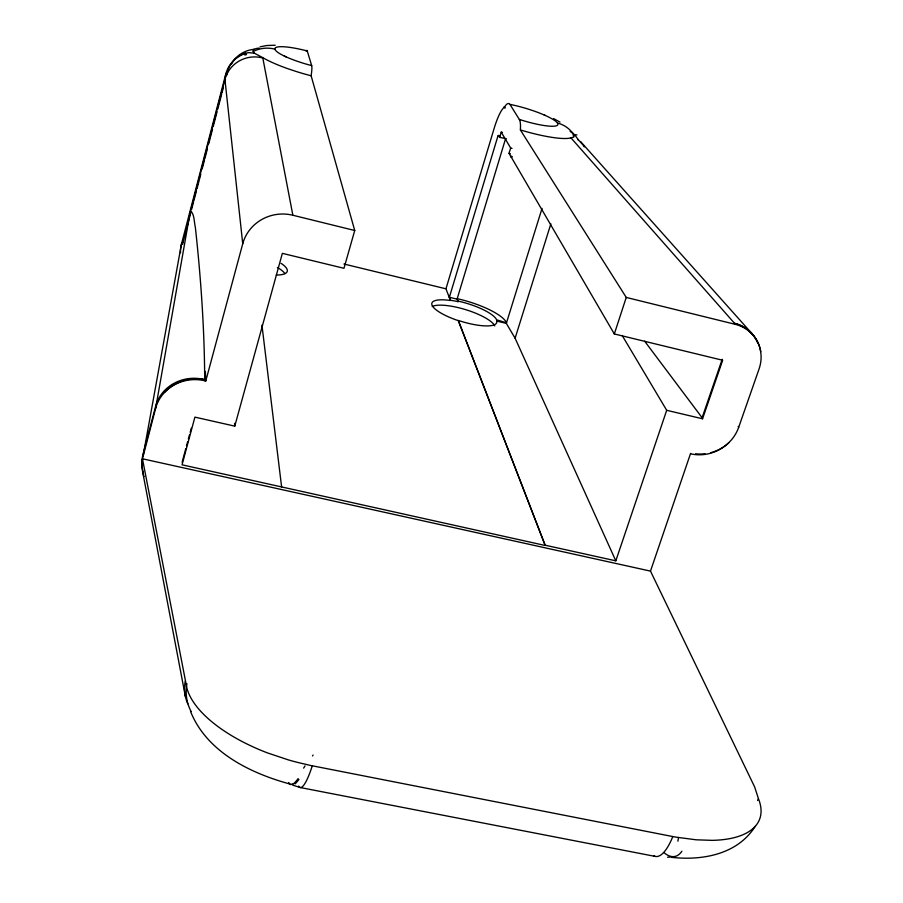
<?xml version="1.0" encoding="UTF-8"?>
<svg xmlns="http://www.w3.org/2000/svg" width="903" height="903" viewBox="0 0 903 903"><rect width="100%" height="100%" fill="white"/><g stroke="black" fill="none" stroke-linecap="round" stroke-linejoin="round"><path stroke-width="1.35" d="M545.31 545.231L615.812 560.831L515.105 338.23L506.323 323.376L496.706 321.062A33.84 9.12 16.9 0 1 458.329 320.43L545.22 545.491L182.056 464.819L194.901 417.13L234.769 426.137L282.357 253.348L343.964 268.304L354.732 230.502L292.854 215.241L262.739 57.611L263.349 57.961M191.097 211.663L191.131 211.652A73.222 5.441 -76.7 0 1 191.368 211.641C194.393 215.174 194.213 222.68 195.375 227.522C200.94 278.338 204.507 329.764 204.699 380.705L205.782 380.953L242.738 243.731L224.937 79.509L225.761 74.159A30.623 29.98 20.9 0 1 248.539 52.622L254.251 53.142L262.886 57.702M144.051 476.615A39.89 36.176 -13.9 0 1 142.493 458.95L186.018 683.639A120.731 54.744 16.4 0 0 267.446 752.899L288.542 759.954A120.675 54.722 16.4 0 0 301.704 763.396L306.027 764.367A49.902 23.32 16.6 0 0 312.291 765.8L672.791 836.562A49.225 21.638 21.5 0 0 678.537 837.487L677.893 841.19M262.717 57.984A30.928 30.318 12.4 0 0 224.937 79.509L189.788 214.316L155.655 408.258L142.471 458.792L650.487 571.114L754.592 786.829L758.565 799.008A118.27 50.681 21.1 0 1 712.207 840.354L696.157 839.801L678.537 837.487M182.609 244.329A29.675 27.237 34.8 0 1 182.97 242.501L190.894 212.126M191.571 209.519L193.614 201.696M193.953 200.398L196.346 191.244M197.023 188.625L199.078 180.758M199.416 179.449L200.793 174.177M202.159 168.917L204.575 159.684M204.913 158.364L207.329 149.108M208.717 143.803L210.094 138.486M210.444 137.166L212.521 129.174M213.221 126.51L217.047 111.814M217.747 109.139L221.596 94.375M221.957 93.032L223.357 87.636M224.768 82.252L225.468 79.543M226.529 75.491L227.229 72.793A30.634 6.05 15.5 0 0 225.761 74.159L181.368 244.487L143.046 456.184M189.788 214.316L190.172 213.063M182.135 462.212L185.792 448.599M186.526 445.879L187.632 441.793M188.355 439.072L189.461 434.986M190.194 432.266L191.289 428.18M446.014 288.621L494.054 128.677A29.347 5.79 -75.5 0 1 504.258 107.389L505.003 106.249A30.95 6.14 -75.5 0 1 509.619 104.342M458.25 301.128L460.349 301.613A33.84 9.12 16.9 0 1 496.639 319.82L506.493 322.811A43.175 11.637 16.9 0 0 457.279 298.69L458.081 301.681A33.84 9.12 16.9 0 0 450.541 300.293L449.367 297.268L498.072 135.54L498.874 136.082A44.202 8.624 16.9 0 1 499.709 136.251M498.321 135.969L499.054 135.495M506.402 138.802A34.641 6.75 16.9 0 0 499.664 137.369L501.233 132.154A34.675 6.671 16.9 0 1 502.452 132.391M458.081 301.681L457.065 299.13L505.511 138.927M512.114 156.546A44.202 8.612 16.9 0 1 510.646 156.095L509.032 153.341L510.658 147.99L501.233 132.154M622.178 335.487L666.696 410.301L702.557 418.789L722.671 360.263L614.322 333.952L510.646 156.095M496.706 321.062L496.876 320.497M506.323 323.376L542.026 208.412M515.105 338.23L550.853 223.842M614.322 333.952L626.253 297.437L520.365 129.93A31.831 6.502 -75.5 0 0 519.338 119.478M615.812 560.831L666.696 410.301M702.557 418.789L702.116 417.739L722.197 359.292M690.592 453.396L650.487 571.114M710.672 452.696A38.953 36.154 -19.9 0 0 729.026 442.481L731.509 439.795A38.829 35.172 -29.8 0 0 738.677 427.333L759.028 369.09A39.235 35.714 -32.5 0 0 761.06 355.105L760.698 351.662A39.348 36.718 -22.9 0 0 734.545 323.33L570.944 137.843A53.029 9.662 16.9 0 1 520.478 129.964M305.045 765.902L303.622 768.126M755.134 826.414C737.627 854.441 702.184 860.796 671.595 857.342M143.193 472.156A39.822 36.876 5 0 1 143.046 454.164L155.621 406.339A40.082 37.407 5.4 0 1 204.383 379.553A40.116 36.741 -14.4 0 0 164.493 392.466L162.1 395.266A40.037 37.158 -2.7 0 0 155.655 408.258M570.944 137.843L573.732 137.121A54.417 9.414 16.2 0 0 573.281 134.175M245.334 53.142C236.496 55.67 229.543 63.345 227.375 72.217A75.739 14.933 15.7 0 1 227.737 71.642M260.053 46.832L266.848 45.511L275.201 45.229M667.52 857.252L674.327 856.687M655.194 856.405L300.168 787.518L292.809 785.147M343.941 264.003L445.958 288.813L450.473 300.496A33.84 9.132 16.9 0 0 432.029 305.146A33.84 9.132 16.9 0 0 458.261 320.633L545.22 545.491M449.367 297.268L457.065 299.13M626.253 297.437L735.042 324.267A39.506 35.973 -32.5 0 1 760.71 351.651M311.682 65.603L307.257 50.974A35.646 6.479 15.8 0 0 275.347 47.882A35.646 6.479 15.8 0 0 296.444 60.975L301.816 62.77A35.646 6.479 15.8 0 0 311.456 65.547L311.682 65.603A30.939 3.398 -76.1 0 1 311.14 75.784L354.732 230.502M311.14 75.784L310.959 75.739A54.315 10.012 15.8 0 1 296.116 71.461L287.854 68.707A54.315 10.012 15.8 0 1 272.063 62.409L269.162 61.043A54.315 10.012 15.8 0 1 263.36 57.973M290.337 784.131C250.266 773.273 206.719 751.996 190.522 711.417M544.103 114.929L545.243 115.437M286.127 56.878L284.231 55.997M553.629 118.598L559.995 122.086M577.796 139.152L583.654 145.688M504.405 107.434L504.958 108.225M752.368 334.042L580.573 141.557M644.652 341.187L702.116 417.739M738.202 426.487L738.677 427.333M498.501 135.394L499.664 137.369M583.823 145.981L584.297 146.884M735.042 324.267L734.545 323.33A39.28 35.07 -37.3 0 1 757.583 342.79M142.674 471.93L185.386 696.506M261.938 325.114L281.634 487.146M234.554 423.338L234.769 426.137M205.353 371.404L205.782 380.953M183.128 241.925A73.944 20.159 15.3 0 1 183.354 241.485M242.738 243.731A40.861 39.066 -7 0 1 292.854 215.241M182.982 242.512A29.912 8.161 15 0 0 181.368 244.487A29.901 28.58 10.1 0 0 180.521 252.806M190.228 212.815A20.351 1.513 -76.6 0 1 191.007 211.923M570.199 131.251A29.618 25.634 -52.9 0 1 578.304 140.146M570.414 131.296A54.62 9.538 15.9 0 1 573.473 134.22A29.754 28.354 -36.3 0 0 557.456 123.011M503.874 107.017A54.417 9.515 16 0 1 505.048 107.265M231.563 63.921A30.623 29.314 55.3 0 1 253.924 49.372M254.296 53.153A55.851 9.459 15.7 0 1 253.235 51.437A55.93 9.482 15.8 0 1 253.867 49.36M254.036 49.405A55.749 9.323 15.4 0 1 259.093 48.119M244.848 55.027A8.477 1.998 -18.3 0 1 246.496 54.631M573.134 135.743A19.313 10.283 70.5 0 1 576.915 134.886M672.791 836.562A49.281 16.243 -80.3 0 1 653.67 855.784M288.779 783.025A50.794 8.195 -70.9 0 1 288.678 782.754M292.222 783.973A50.884 8.567 -69.4 0 1 288.994 783.014M298.148 778.6A50.918 8.308 -67.2 0 1 291.974 784.594M298.927 779.424A50.557 5.971 -62.9 0 1 295.112 783.883M312.506 755.946A49.496 0.926 -56.8 0 1 313.07 755.066M758.26 798.907A46.674 43.231 -19 0 1 757.561 800.442M253.224 51.437A30.476 29.957 1.7 0 1 274.93 49.157M164.481 392.455A40.319 37.429 -2.7 0 1 204.699 380.727M306.117 51.031A30.036 3.206 -76 0 1 307.483 51.031M312.291 765.8A50.929 8.872 -78.5 0 1 298.656 786.107M245.255 53.48A18.037 10.384 -39 0 1 245.774 53.333M511.933 157.156A44.202 8.624 16.9 0 1 510.466 156.693M277.356 267.446A34.619 9.527 15.3 0 1 284.919 273.632M432.255 306.478A33.817 9.199 16.9 0 1 466.14 309.797A33.817 9.199 16.9 0 1 494.754 325.949M510.398 153.781A34.641 6.75 16.9 0 1 509.032 153.341M512.024 148.431A34.675 6.671 16.9 0 1 510.658 147.99M281.047 263.337A34.653 9.448 15.3 0 1 276.307 275.088M729.037 442.493A39.111 35.431 -29.8 0 1 690.885 453.87M187.768 703.787A49.225 42.667 -16.6 0 1 185.284 681.11M191.165 711.575A49.394 44.01 -37.5 0 1 186.91 683.695M705.04 453.757A38.953 36.154 -19.9 0 1 695.603 453.769M681.889 851.213A49.541 20.825 78 0 1 663.953 852.601M509.935 104.376L519.327 119.422L520.568 119.817A34.811 6.253 16.9 0 0 557.286 125.37A34.811 6.253 16.9 0 0 533.741 110.922L528.537 109.195A34.811 6.253 16.9 0 0 510.714 104.534L509.935 104.376"/></g></svg>
